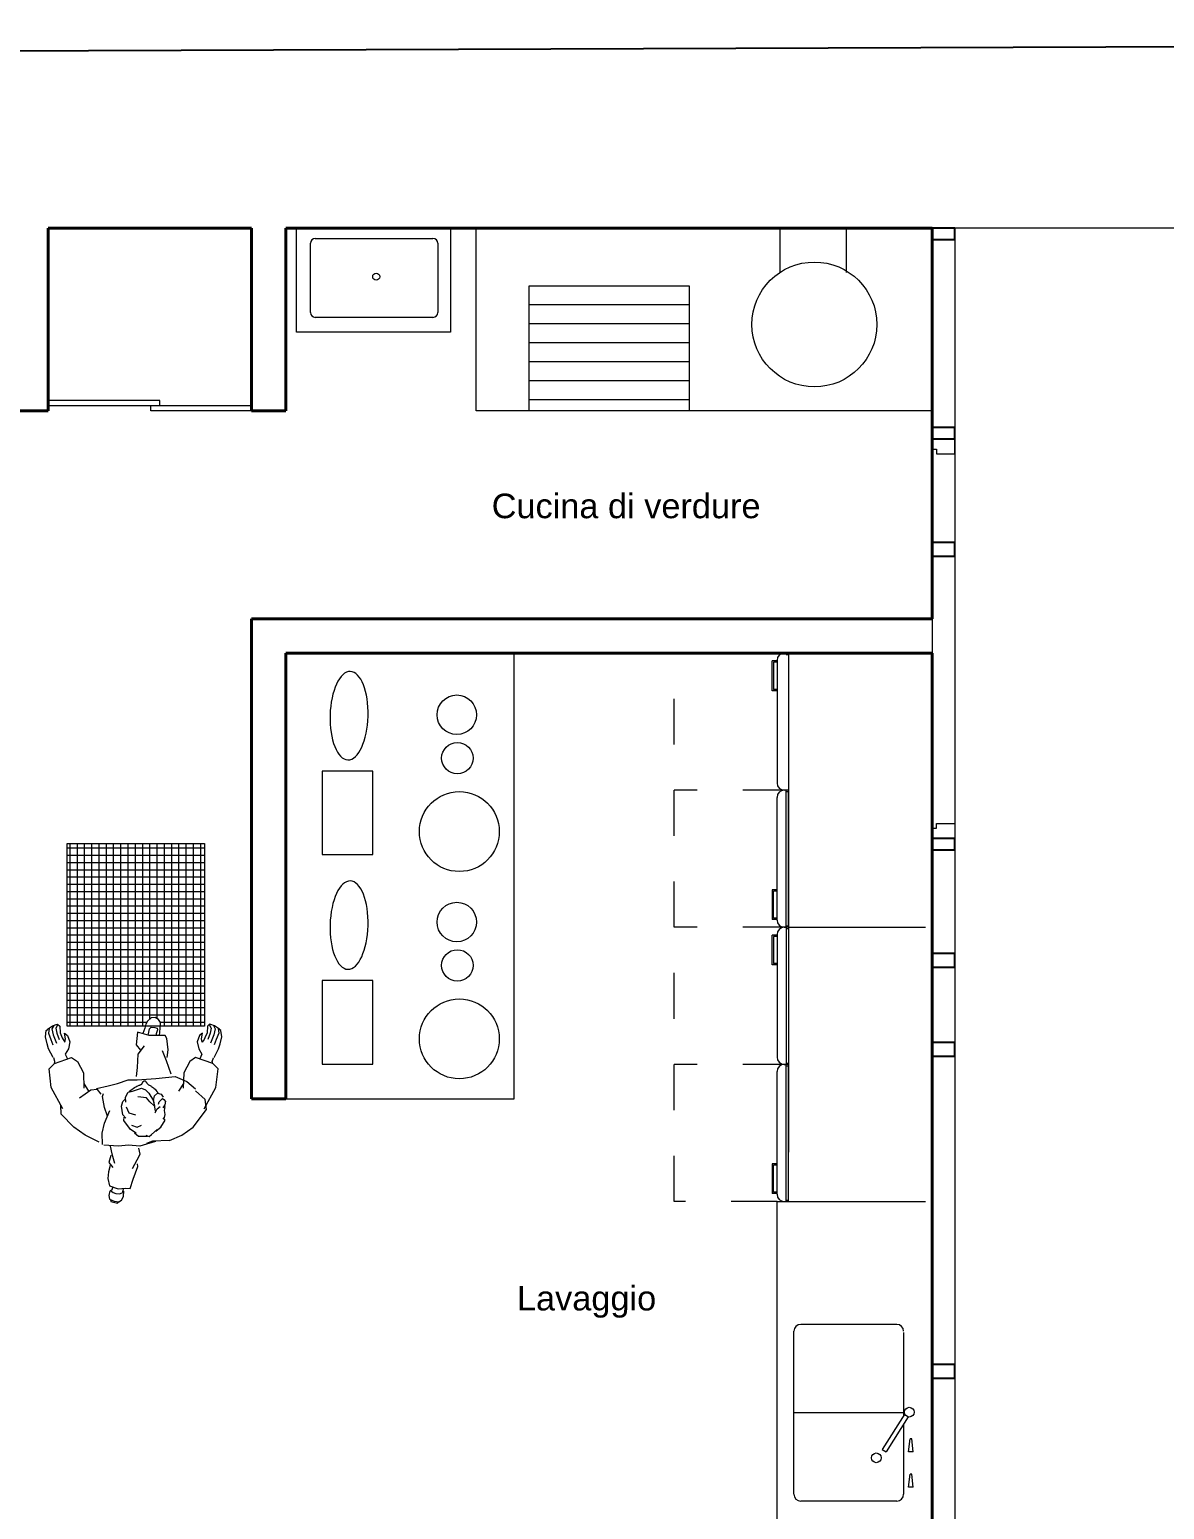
# Model space of a CAD drawing. Header units: inches. Extents: x -2770 to 3095, y -2847 to 3009.
# Drawn here: x 45.61 to 48.093, y 112.215 to 115.453 of the extents above; entities that cross this region are included whole.
import ezdxf

# ---------------------------------------------------------------- set-up
doc = ezdxf.new("R2010")
doc.units = ezdxf.units.IN
doc.header["$LTSCALE"] = 0.1
doc.header["$MEASUREMENT"] = 0
doc.linetypes.add('HIDDEN2', pattern=[0.1875, 0.125, -0.0625])
for name, color, linetype, lineweight in [('ARREDI attrezzature - furniture', 175, 'Continuous', 9), ('MURATURA sezioni - section wall', 7, 'Continuous', 40), ('PORTE finestre - doors windows', 252, 'Continuous', 5), ('SEZIONI medie - small section', 2, 'Continuous', 25)]:
    doc.layers.add(name, color=color, linetype=linetype, lineweight=lineweight)
doc.layers.add('SCRITTE - txt', color=252, linetype='Continuous')
doc.layers.add('VETRATE sezioni - windows sections', color=7, linetype='Continuous', true_color=0x4d79ff)
doc.styles.get("Standard").update_dxf_attribs({"font": 'Arial.ttf'})

# ---------------------------------------------------------------- blocks, each defined once
blk = doc.blocks.new('A$C57B05513')
for p, q in [((-0.3611, 0.6319), (-0.2679, 0.6832)), ((-0.2679, 0.6832), (-0.1869, 0.6929)), ((-0.1869, 0.6929), (-0.1636, 0.6691)), ((-0.1642, 0.6693), (-0.154, 0.667)), ((-0.1636, 0.6691), (-0.1364, 0.5946)), ((-0.154, 0.667), (-0.139, 0.672)), ((-0.1369, 0.6754), (-0.0994, 0.6951)), ((-0.0994, 0.6951), (-0.0765, 0.7014)), ((-0.0577, 0.6849), (-0.0811, 0.6755)), ((-0.0765, 0.7014), (-0.047, 0.7087)), ((-0.037, 0.6744), (-0.0743, 0.6595)), ((-0.0305, 0.6583), (-0.0588, 0.6479)), ((-0.0306, 0.6953), (-0.0577, 0.6849)), ((-0.047, 0.7087), (-0.0189, 0.7051)), ((-0.0111, 0.6804), (-0.037, 0.6744)), ((-0.0103, 0.6928), (-0.0306, 0.6953)), ((-0.0082, 0.663), (-0.0305, 0.6583)), ((-0.0189, 0.7051), (-0.0138, 0.6988)), ((-0.0132, 0.699), (0.0013, 0.6772)), ((0.0025, 0.6721), (-0.0111, 0.6804)), ((0.0071, 0.6543), (-0.0082, 0.663)), ((0.0085, 0.6557), (0, 0.6457)), ((0.0013, 0.6772), (0.0082, 0.6616)), ((0.0082, 0.6616), (0.0085, 0.6557)), ((-0.4761, 0.5346), (-0.4415, 0.5844)), ((-0.4415, 0.5844), (-0.364, 0.6427)), ((-0.364, 0.6427), (-0.3212, 0.6357)), ((-0.3212, 0.6357), (-0.2831, 0.5933)), ((-0.2415, 0.5554), (-0.2737, 0.5938)), ((-0.1364, 0.5946), (-0.1539, 0.5684)), ((-0.1218, 0.6215), (-0.1429, 0.6125)), ((-0.0992, 0.6082), (-0.1218, 0.6215)), ((-0.0679, 0.6011), (-0.0992, 0.6082)), ((-0.0581, 0.6314), (-0.0691, 0.6231)), ((-0.0691, 0.6231), (-0.0553, 0.6204)), ((-0.0408, 0.6114), (-0.0679, 0.6011)), ((-0.0505, 0.6346), (-0.0581, 0.6314)), ((-0.0553, 0.6204), (-0.0298, 0.6249)), ((-0.0295, 0.6444), (-0.0505, 0.6346)), ((-0.0298, 0.6249), (-0.0408, 0.6114)), ((0, 0.6457), (-0.0295, 0.6444)), ((-0.4994, 0.4801), (-0.4761, 0.5346)), ((-0.2509, 0.541), (-0.2849, 0.5201)), ((-0.2043, 0.5423), (-0.2707, 0.5405)), ((-0.2198, 0.5047), (-0.2415, 0.5554)), ((-0.1539, 0.5684), (-0.2043, 0.5423)), ((-0.4994, 0.4801), (-0.5037, 0.4051)), ((-0.4411, 0.4422), (-0.4114, 0.4608)), ((-0.4114, 0.4608), (-0.4006, 0.4519)), ((-0.4052, 0.4573), (-0.3864, 0.4613)), ((-0.3864, 0.4613), (-0.369, 0.4585)), ((-0.369, 0.4585), (-0.3519, 0.4618)), ((-0.3578, 0.4519), (-0.3443, 0.4618)), ((-0.3443, 0.4618), (-0.3285, 0.4635)), ((-0.3207, 0.4555), (-0.33, 0.4631)), ((-0.3159, 0.449), (-0.3207, 0.4555)), ((-0.2284, 0.4207), (-0.2198, 0.5047)), ((-0.2099, 0.4872), (-0.1515, 0.4665)), ((-0.1515, 0.4665), (-0.1083, 0.4494)), ((-0.1368, 0.4696), (-0.1028, 0.4746)), ((-0.1028, 0.4746), (-0.0537, 0.4679)), ((-0.0537, 0.4679), (-0.0413, 0.4609)), ((-0.0413, 0.4609), (-0.0412, 0.3912)), ((-0.505, 0.4183), (-0.5248, 0.3498)), ((-0.5037, 0.4051), (-0.5128, 0.3792)), ((-0.4831, 0.3909), (-0.4741, 0.4019)), ((-0.4773, 0.3772), (-0.4831, 0.3909)), ((-0.4741, 0.4019), (-0.4515, 0.4262)), ((-0.4595, 0.4197), (-0.4513, 0.4297)), ((-0.4513, 0.4297), (-0.4411, 0.4422)), ((-0.3791, 0.4176), (-0.3622, 0.4257)), ((-0.327, 0.41), (-0.3715, 0.4176)), ((-0.3622, 0.4257), (-0.3506, 0.4398)), ((-0.3497, 0.4155), (-0.3248, 0.4108)), ((-0.3486, 0.4136), (-0.331, 0.3939)), ((-0.3404, 0.4314), (-0.331, 0.4352)), ((-0.331, 0.4352), (-0.3159, 0.449)), ((-0.331, 0.3939), (-0.3138, 0.3798)), ((-0.2923, 0.3904), (-0.327, 0.41)), ((-0.3248, 0.4108), (-0.3053, 0.4142)), ((-0.2967, 0.4437), (-0.3104, 0.4523)), ((-0.3053, 0.4142), (-0.2929, 0.4275)), ((-0.2929, 0.4275), (-0.2967, 0.4437)), ((-0.2784, 0.3754), (-0.2923, 0.3904)), ((-0.2852, 0.4252), (-0.2909, 0.43)), ((-0.2803, 0.4208), (-0.2852, 0.4252)), ((-0.2761, 0.4167), (-0.2803, 0.4208)), ((-0.2726, 0.4129), (-0.2761, 0.4167)), ((-0.2696, 0.4094), (-0.2726, 0.4129)), ((-0.2671, 0.4062), (-0.2696, 0.4094)), ((-0.2649, 0.4032), (-0.2671, 0.4062)), ((-0.2631, 0.4004), (-0.2649, 0.4032)), ((-0.2614, 0.3978), (-0.2631, 0.4004)), ((-0.2599, 0.3953), (-0.2614, 0.3978)), ((-0.2586, 0.393), (-0.2599, 0.3953)), ((-0.2573, 0.3909), (-0.2586, 0.393)), ((-0.2562, 0.3889), (-0.2573, 0.3909)), ((-0.255, 0.3871), (-0.2562, 0.3889)), ((-0.235, 0.3387), (-0.2284, 0.4207)), ((-0.0414, 0.4359), (-0.0241, 0.4384)), ((-0.0412, 0.3912), (-0.0262, 0.3397)), ((-0.0337, 0.4217), (-0.0403, 0.4214)), ((-0.0396, 0.3868), (-0.0263, 0.39)), ((-0.0157, 0.4274), (-0.0337, 0.4217)), ((-0.0263, 0.39), (-0.0121, 0.392)), ((-0.0241, 0.4384), (-0.0093, 0.4399)), ((-0.0082, 0.4259), (-0.0157, 0.4274)), ((-0.0121, 0.392), (-0.0048, 0.4001)), ((-0.0093, 0.4399), (0.0162, 0.441)), ((-0.0055, 0.4154), (-0.0082, 0.4259)), ((-0.0048, 0.4001), (-0.0055, 0.4154)), ((0.0162, 0.441), (0.0297, 0.4315)), ((0.0361, 0.3996), (0.0228, 0.3833)), ((0.0297, 0.4315), (0.0378, 0.417)), ((0.0378, 0.417), (0.0361, 0.3996)), ((-0.6694, 0.3208), (-0.6133, 0.3412)), ((-0.6227, 0.3186), (-0.5849, 0.3388)), ((-0.6133, 0.3412), (-0.6017, 0.3406)), ((-0.5849, 0.3388), (-0.5599, 0.3513)), ((-0.5599, 0.3513), (-0.5343, 0.3455)), ((-0.5248, 0.3498), (-0.5199, 0.3008)), ((-0.4823, 0.384), (-0.4821, 0.3446)), ((-0.4821, 0.3446), (-0.4674, 0.3273)), ((-0.4682, 0.3342), (-0.4514, 0.309)), ((-0.4422, 0.3391), (-0.4333, 0.3579)), ((-0.4325, 0.3144), (-0.4422, 0.3391)), ((-0.3786, 0.3026), (-0.3885, 0.3317)), ((-0.3138, 0.3798), (-0.3092, 0.341)), ((-0.2835, 0.3184), (-0.2716, 0.3583)), ((-0.2716, 0.3583), (-0.2784, 0.3754)), ((-0.2729, 0.3205), (-0.2686, 0.3271)), ((-0.2686, 0.3271), (-0.2652, 0.3326)), ((-0.2652, 0.3326), (-0.2627, 0.3373)), ((-0.2627, 0.3373), (-0.2608, 0.3412)), ((-0.2608, 0.3412), (-0.2594, 0.3445)), ((-0.2594, 0.3445), (-0.2583, 0.3474)), ((-0.2583, 0.3474), (-0.2574, 0.3498)), ((-0.2574, 0.3498), (-0.2567, 0.3519)), ((-0.2567, 0.3519), (-0.256, 0.3538)), ((-0.256, 0.3538), (-0.2554, 0.3553)), ((-0.2554, 0.3553), (-0.2548, 0.3566)), ((-0.2538, 0.3854), (-0.255, 0.3871)), ((-0.2548, 0.3566), (-0.2542, 0.3577)), ((-0.2542, 0.3577), (-0.2535, 0.3586)), ((-0.2525, 0.384), (-0.2538, 0.3854)), ((-0.2535, 0.3586), (-0.2528, 0.3594)), ((-0.2528, 0.3594), (-0.2519, 0.3601)), ((-0.2512, 0.3827), (-0.2525, 0.384)), ((-0.2519, 0.3601), (-0.2509, 0.3606)), ((-0.2498, 0.3815), (-0.2512, 0.3827)), ((-0.2509, 0.3606), (-0.2498, 0.3611)), ((-0.2483, 0.3805), (-0.2498, 0.3815)), ((-0.2498, 0.3611), (-0.2487, 0.3616)), ((-0.2487, 0.3616), (-0.2476, 0.362)), ((-0.2469, 0.3795), (-0.2483, 0.3805)), ((-0.2476, 0.362), (-0.2465, 0.3624)), ((-0.2455, 0.3787), (-0.2469, 0.3795)), ((-0.2465, 0.3624), (-0.2453, 0.3629)), ((-0.2442, 0.3779), (-0.2455, 0.3787)), ((-0.2453, 0.3629), (-0.2442, 0.3635)), ((-0.2429, 0.3771), (-0.2442, 0.3779)), ((-0.2442, 0.3635), (-0.2432, 0.3641)), ((-0.2432, 0.3641), (-0.2423, 0.3649)), ((-0.2418, 0.3764), (-0.2429, 0.3771)), ((-0.2423, 0.3649), (-0.2414, 0.3657)), ((-0.2409, 0.3756), (-0.2418, 0.3764)), ((-0.2414, 0.3657), (-0.2406, 0.3665)), ((-0.2401, 0.3749), (-0.2409, 0.3756)), ((-0.2406, 0.3665), (-0.24, 0.3674)), ((-0.2395, 0.3741), (-0.2401, 0.3749)), ((-0.24, 0.3674), (-0.2394, 0.3683)), ((-0.239, 0.3733), (-0.2395, 0.3741)), ((-0.2394, 0.3683), (-0.239, 0.3691)), ((-0.2387, 0.3725), (-0.239, 0.3733)), ((-0.239, 0.3691), (-0.2387, 0.37)), ((-0.2386, 0.3717), (-0.2387, 0.3725)), ((-0.2387, 0.37), (-0.2385, 0.3709)), ((-0.2385, 0.3709), (-0.2386, 0.3717)), ((-0.2345, 0.2991), (-0.235, 0.3387)), ((-0.22, 0.3353), (-0.1803, 0.3394)), ((-0.1803, 0.3394), (-0.1227, 0.3435)), ((-0.1227, 0.3435), (-0.0857, 0.3702)), ((-0.0819, 0.3341), (-0.1055, 0.3535)), ((-0.0262, 0.3397), (-0.0819, 0.3341)), ((-0.0081, 0.3715), (-0.0319, 0.3638)), ((0.0088, 0.3759), (-0.0081, 0.3715)), ((0.0228, 0.3833), (0.0088, 0.3759)), ((-0.768, 0.2582), (-0.7608, 0.2707)), ((-0.7608, 0.2707), (-0.7456, 0.2791)), ((-0.7456, 0.2791), (-0.722, 0.2802)), ((-0.7339, 0.2628), (-0.7265, 0.2792)), ((-0.7314, 0.2455), (-0.7339, 0.2628)), ((-0.7265, 0.2792), (-0.7204, 0.2784)), ((-0.7112, 0.2776), (-0.7242, 0.2747)), ((-0.7111, 0.2551), (-0.7092, 0.287)), ((-0.7096, 0.3082), (-0.6694, 0.3208)), ((-0.7092, 0.287), (-0.7096, 0.3082)), ((-0.5199, 0.3008), (-0.5253, 0.2571)), ((-0.4514, 0.309), (-0.4127, 0.2799)), ((-0.4127, 0.2799), (-0.3986, 0.2814)), ((-0.4029, 0.2886), (-0.3882, 0.2765)), ((-0.3882, 0.2765), (-0.3503, 0.2706)), ((-0.3525, 0.2901), (-0.3786, 0.3026)), ((-0.3503, 0.2706), (-0.3295, 0.2765)), ((-0.3323, 0.2893), (-0.3098, 0.2881)), ((-0.3295, 0.2765), (-0.3177, 0.2878)), ((-0.3098, 0.2881), (-0.2882, 0.2987)), ((-0.2882, 0.2987), (-0.2835, 0.3184)), ((-0.2851, 0.304), (-0.2783, 0.3129)), ((-0.2783, 0.3129), (-0.2729, 0.3205)), ((-0.2513, 0.2527), (-0.2345, 0.2991)), ((-0.7745, 0.2531), (-0.7675, 0.2579)), ((-0.7668, 0.2227), (-0.7745, 0.2531)), ((-0.7661, 0.2374), (-0.768, 0.2582)), ((-0.7602, 0.2215), (-0.7668, 0.2227)), ((-0.7566, 0.2176), (-0.7661, 0.2374)), ((-0.7404, 0.2147), (-0.7566, 0.2176)), ((-0.7204, 0.2187), (-0.7404, 0.2147)), ((-0.7274, 0.2338), (-0.7314, 0.2455)), ((-0.7179, 0.2209), (-0.7274, 0.2338)), ((-0.704, 0.2314), (-0.719, 0.227)), ((-0.6991, 0.218), (-0.7111, 0.2551)), ((-0.6667, 0.2098), (-0.6991, 0.218)), ((-0.6371, 0.2127), (-0.6667, 0.2098)), ((-0.6095, 0.2205), (-0.6371, 0.2127)), ((-0.5958, 0.215), (-0.6176, 0.2328)), ((-0.559, 0.2272), (-0.5998, 0.2397)), ((-0.5652, 0.2233), (-0.5958, 0.215)), ((-0.5252, 0.2204), (-0.559, 0.2272)), ((-0.5253, 0.2571), (-0.5209, 0.1928)), ((-0.4687, 0.1861), (-0.4249, 0.1957)), ((-0.4249, 0.1957), (-0.369, 0.2195)), ((-0.393, 0.2088), (-0.355, 0.196)), ((-0.355, 0.196), (-0.308, 0.1873)), ((-0.2722, 0.1611), (-0.2606, 0.2117)), ((-0.2606, 0.2117), (-0.2513, 0.2527)), ((-0.517, 0.1864), (-0.4687, 0.1861)), ((-0.5071, 0.1726), (-0.4761, 0.1111)), ((-0.3128, 0.0856), (-0.278, 0.1355)), ((-0.308, 0.1873), (-0.2951, 0.1919)), ((-0.2974, 0.1817), (-0.2774, 0.1654)), ((-0.278, 0.1355), (-0.2758, 0.1641)), ((-0.2774, 0.1654), (-0.2722, 0.1611)), ((-0.4761, 0.1111), (-0.4415, 0.0613)), ((-0.2509, 0.1047), (-0.2849, 0.1256)), ((-0.2043, 0.1034), (-0.2707, 0.1053)), ((-0.1539, 0.0773), (-0.2043, 0.1034)), ((-0.1364, 0.0511), (-0.1539, 0.0773)), ((-0.4415, 0.0613), (-0.3844, 0.0057)), ((-0.3844, 0.0057), (-0.3451, 0.005)), ((-0.3611, 0.0138), (-0.2679, -0.0374)), ((-0.1636, -0.0234), (-0.1364, 0.0511)), ((-0.1218, 0.0242), (-0.1429, 0.0332)), ((-0.0992, 0.0375), (-0.1218, 0.0242)), ((-0.0679, 0.0446), (-0.0992, 0.0375)), ((-0.0691, 0.0226), (-0.0553, 0.0254)), ((-0.0581, 0.0143), (-0.0691, 0.0226)), ((-0.0408, 0.0343), (-0.0679, 0.0446)), ((-0.0505, 0.0111), (-0.0581, 0.0143)), ((-0.0553, 0.0254), (-0.0298, 0.0208)), ((-0.0295, 0.0013), (-0.0505, 0.0111)), ((-0.0298, 0.0208), (-0.0408, 0.0343)), ((0, 0), (-0.0295, 0.0013)), ((0.0085, -0.01), (0, 0)), ((-0.2679, -0.0374), (-0.1869, -0.0472)), ((-0.1869, -0.0472), (-0.1636, -0.0234)), ((-0.1642, -0.0236), (-0.154, -0.0213)), ((-0.154, -0.0213), (-0.139, -0.0263)), ((-0.1369, -0.0297), (-0.0994, -0.0494)), ((-0.0994, -0.0494), (-0.0765, -0.0556)), ((-0.0577, -0.0392), (-0.0811, -0.0298)), ((-0.0765, -0.0556), (-0.047, -0.0629)), ((-0.037, -0.0287), (-0.0743, -0.0138)), ((-0.0305, -0.0126), (-0.0588, -0.0022)), ((-0.0306, -0.0496), (-0.0577, -0.0392)), ((-0.047, -0.0629), (-0.0189, -0.0594)), ((-0.0111, -0.0347), (-0.037, -0.0287)), ((-0.0103, -0.0471), (-0.0306, -0.0496)), ((-0.0082, -0.0173), (-0.0305, -0.0126)), ((-0.0189, -0.0594), (-0.0138, -0.0531)), ((-0.0132, -0.0533), (0.0013, -0.0315)), ((0.0025, -0.0263), (-0.0111, -0.0347)), ((0.0071, -0.0086), (-0.0082, -0.0173)), ((0.0013, -0.0315), (0.0082, -0.0159)), ((0.0082, -0.0159), (0.0085, -0.01))]:
    blk.add_line(p, q)

msp = doc.modelspace()

# ---------------------------------------------------------------- hatches: boundary and pattern name
at = {"layer": 'ARREDI attrezzature - furniture'}
h = msp.add_hatch(dxfattribs=at)
h.set_pattern_fill('NET', color=256, scale=0.005, angle=-90, style=0)
h.set_pattern_definition([(90, (117.326614, -18.353965), (-0.015875, 7e-18), []), (180, (117.326614, -18.353965), (-8e-18, -0.015875), [])])
h.paths.add_polyline_path([(45.99241, 113.67237), (45.99241, 113.27237), (45.89617, 113.27237), (45.89651, 113.28047), (45.89178, 113.2872), (45.88451, 113.29129), (45.87581, 113.29041), (45.86768, 113.28375), (45.864, 113.27675), (45.86284, 113.27237), (45.69241, 113.27237), (45.69241, 113.67237)])

# ---------------------------------------------------------------- linework, layer by layer
msp.add_line((37.9974, 115.3786), (58.02696, 115.45323))
for p, q in [((46.19383, 115.01897), (46.53113, 115.01897)), ((46.19383, 114.79114), (46.19383, 115.01897)), ((46.23509, 114.99637), (46.49255, 114.99637)), ((46.53113, 115.01897), (46.53113, 114.79114)), ((46.58678, 114.61897), (46.58678, 115.01897)), ((46.22429, 114.88224), (46.22429, 114.98557)), ((46.50335, 114.98557), (46.50335, 114.83434)), ((46.22429, 114.83434), (46.22429, 114.88224)), ((47.053, 114.85098), (46.703, 114.85098)), ((46.36382, 114.82353), (46.23509, 114.82353)), ((46.49255, 114.82353), (46.36382, 114.82353)), ((47.053, 114.80939), (46.703, 114.80939)), ((46.53113, 114.79114), (46.19383, 114.79114)), ((47.053, 114.76781), (46.703, 114.76781)), ((47.053, 114.72622), (46.703, 114.72622)), ((47.053, 114.68463), (46.703, 114.68463)), ((47.053, 114.64305), (46.703, 114.64305)), ((47.58471, 114.61897), (46.58678, 114.61897)), ((46.47047, 114.08885), (46.17047, 114.08885)), ((46.67047, 114.08885), (46.47047, 114.08885)), ((46.67047, 113.11385), (46.67047, 114.08885)), ((47.26123, 114.08885), (47.26547, 114.08885)), ((47.26547, 114.0859), (47.27047, 114.0859)), ((47.27047, 114.08885), (47.27047, 112.99646)), ((47.23455, 114.00659), (47.23455, 114.07172)), ((47.24547, 114.07172), (47.23455, 114.07172)), ((47.24547, 114.06877), (47.2375, 114.06877)), ((47.2375, 114.06877), (47.2375, 114.00954)), ((47.24547, 114.07309), (47.24547, 113.8046)), ((47.24547, 114.00659), (47.23455, 114.00659)), ((47.24547, 114.00954), (47.2375, 114.00954)), ((47.24547, 113.5046), (47.24547, 113.77309)), ((47.26547, 113.48885), (47.26547, 113.78885)), ((47.26547, 113.7859), (47.27047, 113.7859)), ((47.27047, 113.48885), (47.27047, 113.78885)), ((45.69241, 113.67237), (45.99241, 113.67237)), ((45.69241, 113.27237), (45.69241, 113.67237)), ((45.99241, 113.67237), (45.99241, 113.27237)), ((47.23455, 113.5711), (47.23455, 113.50597)), ((47.24547, 113.5711), (47.23455, 113.5711)), ((47.2375, 113.50892), (47.2375, 113.56815)), ((47.24547, 113.56815), (47.2375, 113.56815)), ((47.24547, 113.50597), (47.23455, 113.50597)), ((47.24547, 113.50892), (47.2375, 113.50892)), ((47.24547, 113.47172), (47.23455, 113.47172)), ((47.23455, 113.40659), (47.23455, 113.47172)), ((47.2375, 113.46877), (47.2375, 113.40954)), ((47.24547, 113.46877), (47.2375, 113.46877)), ((47.24547, 113.47309), (47.24547, 113.2046)), ((47.26123, 113.48885), (47.26547, 113.48885)), ((47.26123, 113.48885), (47.26547, 113.48885)), ((47.26547, 113.49179), (47.27047, 113.49179)), ((47.26547, 113.48885), (47.26547, 113.18885)), ((47.26547, 113.4859), (47.27047, 113.4859)), ((47.27047, 113.48885), (47.27047, 113.18885)), ((47.27047, 113.48885), (47.57047, 113.48885)), ((47.24547, 113.40659), (47.23455, 113.40659)), ((47.24547, 113.40954), (47.2375, 113.40954)), ((45.99241, 113.27237), (45.69241, 113.27237)), ((47.26123, 113.18885), (47.26547, 113.18885)), ((47.26123, 113.18885), (47.26547, 113.18885)), ((47.26547, 113.19179), (47.27047, 113.19179)), ((47.26547, 112.88885), (47.26547, 113.18885)), ((47.26547, 113.1859), (47.27047, 113.1859)), ((47.27047, 112.88885), (47.27047, 113.18885)), ((47.24547, 112.9046), (47.24547, 113.17309)), ((46.17047, 113.11385), (46.67047, 113.11385)), ((47.24547, 112.9711), (47.23455, 112.9711)), ((47.23455, 112.9711), (47.23455, 112.90597)), ((47.24547, 112.96815), (47.2375, 112.96815)), ((47.2375, 112.90892), (47.2375, 112.96815)), ((47.24547, 112.90597), (47.23455, 112.90597)), ((47.24547, 112.90892), (47.2375, 112.90892)), ((47.24547, 112.88885), (47.57047, 112.88885)), ((47.24547, 111.91897), (47.24547, 112.88885)), ((47.26123, 112.88885), (47.26547, 112.88885)), ((47.26547, 112.89179), (47.27047, 112.89179)), ((47.28248, 112.24806), (47.28248, 112.6049)), ((47.50748, 112.6199), (47.29748, 112.6199)), ((47.52248, 112.60215), (47.52248, 112.42648)), ((47.52248, 112.42648), (47.28248, 112.42648)), ((47.52494, 112.42397), (47.47581, 112.34644)), ((47.53265, 112.41746), (47.48425, 112.34109)), ((47.52248, 112.42648), (47.52248, 112.42009)), ((47.52248, 112.40141), (47.52248, 112.24806)), ((47.53324, 112.34087), (47.53657, 112.36929)), ((47.54037, 112.36929), (47.53657, 112.36929)), ((47.5437, 112.34087), (47.54037, 112.36929)), ((47.47581, 112.34644), (47.48425, 112.34109)), ((47.5437, 112.34087), (47.53324, 112.34087)), ((47.53324, 112.2638), (47.53657, 112.29221)), ((47.54037, 112.29221), (47.53657, 112.29221)), ((47.5437, 112.2638), (47.54037, 112.29221)), ((47.5437, 112.2638), (47.53324, 112.2638)), ((47.50748, 112.23306), (47.29748, 112.23306))]:
    msp.add_line(p, q, dxfattribs=at)
at = {"layer": 'ARREDI attrezzature - furniture', "linetype": 'HIDDEN2', "ltscale": 0.6}
for p, q in [((47.02047, 113.48885), (47.02047, 114.08885)), ((47.27047, 113.78885), (47.02047, 113.78885)), ((47.02047, 112.88885), (47.02047, 113.48885)), ((47.27047, 113.48885), (47.02047, 113.48885)), ((47.27047, 113.48885), (47.02047, 113.48885)), ((47.27047, 113.18885), (47.02047, 113.18885)), ((47.24547, 112.88885), (47.02047, 112.88885))]:
    msp.add_line(p, q, dxfattribs=at)
at = {"layer": 'ARREDI attrezzature - furniture', "linetype": 'HIDDEN2', "ltscale": 0.05}
msp.add_line((47.27047, 113.48885), (47.57047, 113.48885), dxfattribs=at)
at = {"layer": 'ARREDI attrezzature - furniture'}
msp.add_lwpolyline([(47.39723, 114.92166), (47.39723, 115.01897), (47.2514, 115.01897), (47.2514, 114.92166)], dxfattribs=at)
for points in [[(47.053, 114.61897), (46.703, 114.61897), (46.703, 114.89257), (47.053, 114.89257)], [(45.65035, 114.63033), (45.8949, 114.63033), (45.8949, 114.64169), (45.65035, 114.64169)], [(46.09547, 114.61897), (45.87556, 114.61897), (45.87556, 114.63033), (46.09547, 114.63033)], [(46.36086, 113.64804), (46.36086, 113.83042), (46.25011, 113.83042), (46.25011, 113.64804)], [(46.36086, 113.18971), (46.36086, 113.37208), (46.25011, 113.37208), (46.25011, 113.18971)]]:
    msp.add_lwpolyline(points, close=True, dxfattribs=at)
for centre, radius in [((47.32726, 114.80798), 0.13666), ((46.36836, 114.91253), 0.00765), ((46.5447, 113.95402), 0.04317), ((46.54598, 113.859), 0.03436), ((46.55038, 113.69836), 0.08742), ((46.5447, 113.5004), 0.04317), ((46.54598, 113.40538), 0.03436), ((46.55038, 113.24474), 0.08742), ((47.53482, 112.42786), 0.01062), ((47.4626, 112.32792), 0.01062)]:
    msp.add_circle(centre, radius, dxfattribs=at)
for centre, radius, start, end in [((46.23509, 114.98557), 0.0108, 90, 180), ((46.49255, 114.98557), 0.0108, 0, 90), ((46.23509, 114.83434), 0.0108, 180, 270), ((46.49255, 114.83434), 0.0108, 270, 0), ((47.26123, 114.07309), 0.01576, 90, 180), ((47.26123, 113.8046), 0.01576, 180, 270), ((47.26123, 113.77309), 0.01576, 90, 180), ((47.26123, 113.5046), 0.01576, 180, 270), ((47.26123, 113.47309), 0.01576, 90, 180), ((47.26123, 113.2046), 0.01576, 180, 270), ((47.26123, 113.17309), 0.01576, 90, 180), ((47.26123, 112.9046), 0.01576, 180, 270), ((47.29748, 112.6049), 0.015, 90, 180), ((47.50748, 112.6049), 0.015, 0, 90), ((47.29748, 112.24806), 0.015, 180, 270), ((47.50748, 112.24806), 0.015, 270, 0)]:
    msp.add_arc(centre, radius, start, end, dxfattribs=at)
at = {"layer": 'ARREDI attrezzature - furniture', "extrusion": (0, 0, -1)}
for centre in [(46.30906, 113.952), (46.30906, 113.49366)]:
    msp.add_ellipse(centre, major_axis=(0.00262, 0.09676), ratio=0.4296366, dxfattribs=at)
at = {"layer": 'MURATURA sezioni - section wall'}
for p, q in [((46.09547, 115.01897), (45.65035, 115.01897)), ((45.65035, 114.61897), (45.65035, 115.01897)), ((46.09547, 114.61897), (46.09547, 115.01897)), ((47.58471, 115.01897), (46.17047, 115.01897)), ((46.17047, 114.61897), (46.17047, 115.01897)), ((47.58471, 115.01897), (47.58471, 114.16385)), ((45.57535, 114.61897), (45.65035, 114.61897)), ((46.17047, 114.61897), (46.09547, 114.61897)), ((46.09547, 113.11385), (46.09547, 114.16385)), ((46.09547, 114.16385), (47.58471, 114.16385)), ((46.17047, 113.11385), (46.17047, 114.08885)), ((46.17047, 114.08885), (47.58471, 114.08885)), ((47.58471, 114.08885), (47.58471, 111.66897)), ((46.17047, 113.11385), (46.09547, 113.11385))]:
    msp.add_line(p, q, dxfattribs=at)
at = {"layer": 'PORTE finestre - doors windows', "linetype": 'Continuous', "lineweight": 0}
for points in [[(47.58471, 114.55773), (47.58471, 114.53523)], [(47.58471, 114.53523), (47.59477, 114.53523)], [(47.58471, 114.53523), (47.58471, 114.52517)], [(47.59477, 114.53523), (47.59477, 114.52517)], [(47.63475, 114.52517), (47.63475, 114.55773)], [(47.59477, 114.52517), (47.63475, 114.52517)], [(47.58471, 113.70602), (47.58471, 113.71585)], [(47.63475, 113.68351), (47.58471, 113.68351), (47.58471, 113.70602)], [(47.58471, 113.70602), (47.59477, 113.70602)], [(47.59477, 113.71585), (47.63475, 113.71585)], [(47.59477, 113.70602), (47.59477, 113.71585)], [(47.63475, 113.71585), (47.63475, 113.68351)]]:
    msp.add_lwpolyline(points, dxfattribs=at)
at = {"layer": 'SEZIONI medie - small section'}
for points in [[(47.63475, 114.99385), (47.63475, 115.01897), (47.60984, 115.01897), (47.58471, 115.01897), (47.58471, 114.99385)], [(47.63475, 114.55773), (47.63475, 114.58264), (47.58471, 114.58264), (47.58471, 114.55773)], [(47.63475, 114.30073), (47.63475, 114.33066), (47.58471, 114.33066), (47.58471, 114.30073)], [(47.63475, 113.6586), (47.63475, 113.68351), (47.58471, 113.68351), (47.58471, 113.6586)], [(47.63475, 113.4016), (47.63475, 113.43153), (47.58471, 113.43153), (47.58471, 113.4016)], [(47.63475, 113.20652), (47.63475, 113.23646), (47.58471, 113.23646), (47.58471, 113.20652)], [(47.63475, 112.50247), (47.63475, 112.5324), (47.58471, 112.5324), (47.58471, 112.50247)]]:
    msp.add_lwpolyline(points, close=True, dxfattribs=at)
at = {"layer": 'SEZIONI medie - small section', "linetype": 'Continuous', "lineweight": 0}
msp.add_lwpolyline([(49.4081, 115.01897), (47.60984, 115.01897)], dxfattribs=at)
at = {"layer": 'VETRATE sezioni - windows sections', "linetype": 'Continuous', "lineweight": 0}
for points in [[(47.58471, 115.01897), (47.58471, 114.33066)], [(47.58471, 114.99473), (47.58471, 114.58264)], [(47.63475, 115.01897), (47.63475, 114.33066)], [(47.63475, 114.99473), (47.63475, 114.58264)], [(47.58471, 114.30073), (47.58471, 113.43153)], [(47.63475, 114.30073), (47.63475, 113.43153)], [(47.58471, 113.6586), (47.58471, 113.23646)], [(47.63475, 113.6586), (47.63475, 113.23646)], [(47.58471, 113.4016), (47.58471, 112.5324)], [(47.63475, 113.4016), (47.63475, 112.5324)], [(47.58471, 113.20652), (47.58471, 112.33733)], [(47.63475, 113.20652), (47.63475, 112.33733)], [(47.58471, 112.50247), (47.58471, 112.08032)], [(47.63475, 112.50247), (47.63475, 111.59397)]]:
    msp.add_lwpolyline(points, dxfattribs=at)

# ---------------------------------------------------------------- block references
at = {"layer": 'ARREDI attrezzature - furniture', "xscale": -0.5, "yscale": 0.5, "zscale": 0.5, "rotation": 270}
msp.add_blockref('A$C57B05513', (45.67603, 113.27237), dxfattribs=at)

# ---------------------------------------------------------------- texts
at = {"layer": 'SCRITTE - txt'}
for s, height, p in [('Cucina di verdure', 0.0537347, (46.6211, 114.38404)), ('Lavaggio', 0.053735, (46.67639, 112.65044))]:
    msp.add_text(s, height=height, dxfattribs=at).set_placement(p)

doc.saveas('drawing.dxf')
